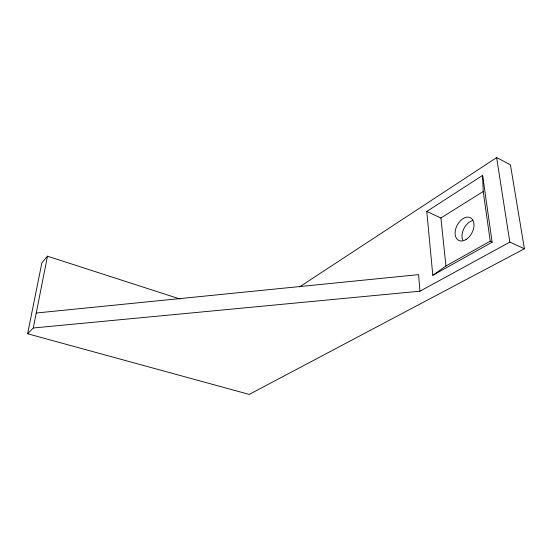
<?xml version="1.0" encoding="UTF-8"?>
<svg xmlns="http://www.w3.org/2000/svg" width="552" height="552" viewBox="0 0 552 552"><rect width="100%" height="100%" fill="white"/><g stroke="black" fill="none" stroke-linecap="round" stroke-linejoin="round"><path stroke-width="0.83" d="M299.55 286.909L496.634 157.596L510.421 164.779L524.4 248.773L249.249 394.404L27.6 333.76L33.279 327.991L47.479 256.197L179.911 298.977M27.6 333.76L41.89 262.711L47.479 256.197M432.802 275.31L445.947 265.981L490.224 241.176L492.136 242.218L432.802 275.31L426.779 211.457L482.62 175.398L492.136 242.218M426.779 211.457L440.91 217.978L483.221 191.516L482.62 175.398M33.279 327.991L419.968 291.194L509.827 242.107L524.4 248.773M36.239 313.012L418.582 274.627L419.968 291.194M496.634 157.596L509.827 242.107M483.221 191.516L490.224 241.176M440.91 217.978L445.947 265.981M462.7 240.127A12.696 8.39 -62.2 0 1 472.484 220.614M465.971 239.568A12.758 8.328 -62.4 0 0 471.946 218.882A12.758 8.328 -62.4 0 0 455.752 228.749A12.758 8.328 -62.4 0 0 465.971 239.568"/></g></svg>
